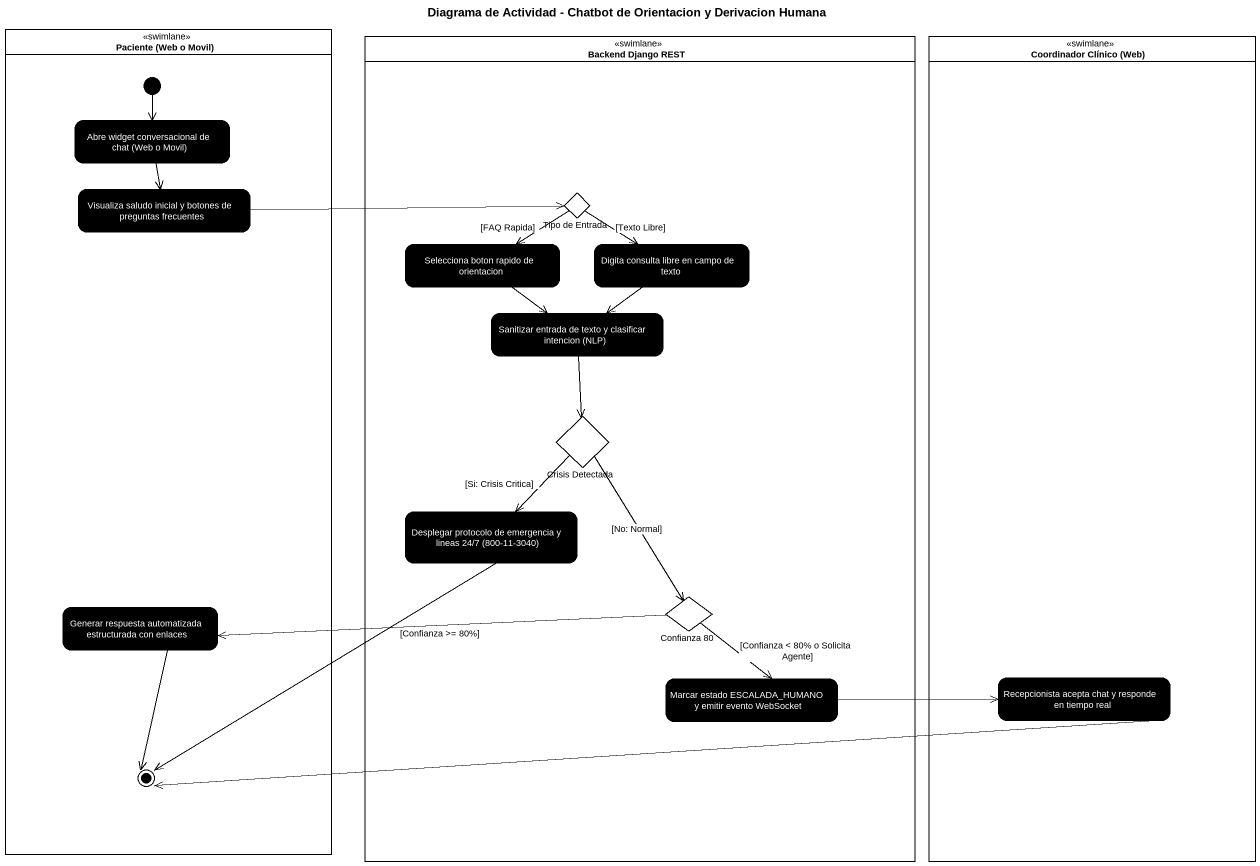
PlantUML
@startuml
title Diagrama de Actividad - Chatbot de Orientacion y Derivacion Humana
hide empty description
state "Paciente (Web o Movil)" as Paciente_Web_o_Movil <<swimlane>> {
  state "Abre widget conversacional de chat (Web o Movil)" as Abre_widget_conversacional #000000
  state "Visualiza saludo inicial y botones de preguntas frecuentes" as Visualiza_saludo_inicial_y #000000
  state "Generar respuesta automatizada estructurada con enlaces" as Generar_respuesta #000000
  state final1 <<end>> #000000
  [*] --> Abre_widget_conversacional
}
state "Backend Django REST" as Backend_Django_REST <<swimlane>> {
  state "Tipo de Entrada" as Tipo_de_Entrada <<choice>> #000000
  state "Selecciona boton rapido de orientacion" as Selecciona_boton_rapido_de #000000
  state "Digita consulta libre en campo de texto" as Digita_consulta_libre_en #000000
  state "Sanitizar entrada de texto y clasificar intencion (NLP)" as Sanitizar_entrada_de_texto #000000
  state "Crisis Detectada" as Crisis_Detectada <<choice>> #000000
  state "Desplegar protocolo de emergencia y lineas 24/7 (800-11-3040)" as Desplegar_protocolo_de #000000
  state "Confianza 80" as Confianza_80 <<choice>> #000000
  state "Marcar estado ESCALADA_HUMANO y emitir evento WebSocket" as Marcar_estado_ESCALADA #000000
}
state "Coordinador Clínico (Web)" as Coordinador_Clínico_Web <<swimlane>> {
  state "Recepcionista acepta chat y responde en tiempo real" as Recepcionista_acepta_chat_y #000000
}
Abre_widget_conversacional --> Visualiza_saludo_inicial_y
Visualiza_saludo_inicial_y -right-> Tipo_de_Entrada
Tipo_de_Entrada --> Selecciona_boton_rapido_de : [FAQ Rapida]
Tipo_de_Entrada --> Digita_consulta_libre_en : [Texto Libre]
Selecciona_boton_rapido_de --> Sanitizar_entrada_de_texto
Digita_consulta_libre_en --> Sanitizar_entrada_de_texto
Sanitizar_entrada_de_texto --> Crisis_Detectada
Crisis_Detectada --> Desplegar_protocolo_de : [Si: Crisis Critica]
Crisis_Detectada --> Confianza_80 : [No: Normal]
Desplegar_protocolo_de --> final1
Generar_respuesta --> final1
Confianza_80 -left-> Generar_respuesta : [Confianza >= 80%]
Confianza_80 --> Marcar_estado_ESCALADA : [Confianza < 80% o Solicita Agente]
Marcar_estado_ESCALADA -right-> Recepcionista_acepta_chat_y
Recepcionista_acepta_chat_y -left-> final1
@enduml
